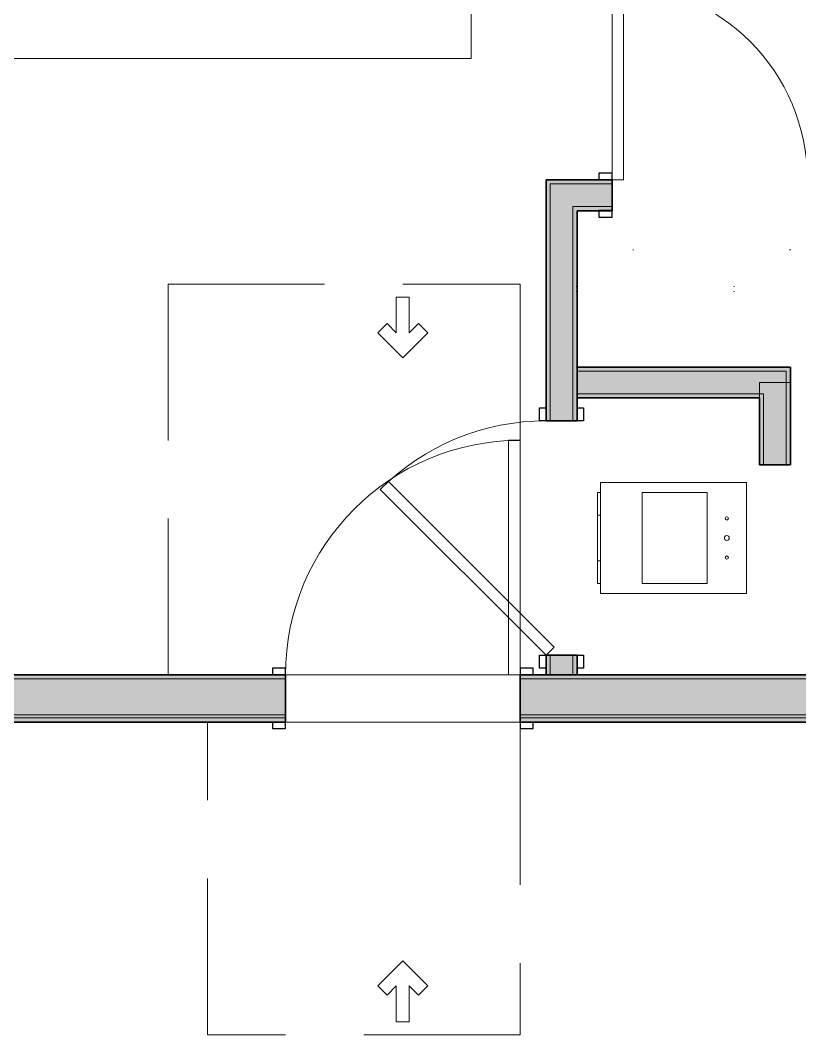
# Model space of a CAD drawing. Header units: inches. Extents: x 6 to 8416, y -388 to 6104.
# Drawn here: x 5461.2 to 5580.9, y 1520.9 to 1676.7 of the extents above; entities that cross this region are included whole.
import ezdxf

# ---------------------------------------------------------------- set-up
doc = ezdxf.new("R2010")
doc.units = ezdxf.units.IN
doc.header["$MEASUREMENT"] = 0
doc.linetypes.add('Dot 1_16_', pattern=[24, 0, -24])
doc.linetypes.add('Hidden 1_16_', pattern=[36, 24, -12])
for name, color, linetype, lineweight in [('A-DOOR', 31, 'Continuous', 18), ('A-DOOR-FRAM', 31, 'Continuous', 25), ('A-GENM', 13, 'Continuous', 18), ('A-ROOM', 32, 'Continuous', 13), ('A-WALL', 113, 'Continuous', 25), ('A-WALL-PATT', 111, 'Continuous', 35), ('I-WALL', 2, 'Continuous', 25), ('M-EQPM', 50, 'Continuous', 18), ('Q-CASE', 31, 'Continuous', 18)]:
    doc.layers.add(name, color=color, linetype=linetype, lineweight=lineweight)

# ---------------------------------------------------------------- blocks, each defined once
blk = doc.blocks.new('Unit-Double-Louver-ICC ADA-AM - 60_ x 84_-BL-NR _U-L4 _ LOUVER_LAUNDRY_-5894050-LEVEL 3 - PLAN Copy 1 Copy 1')
at = {"layer": 'A-DOOR'}
for p, q in [((-36, 2.37), (-36, 32.37)), ((-34.25, 32.37), (-36, 32.37)), ((-34.25, 2.37), (-34.25, 32.37)), ((22.25, 32.37), (24, 32.37)), ((22.25, 2.37), (22.25, 32.37)), ((24, 2.37), (24, 32.37)), ((-34.25, 2.37), (-36, 2.37)), ((-6, 2.37), (-6, 0.62)), ((22.25, 2.37), (24, 2.37))]:
    blk.add_line(p, q, dxfattribs=at)
at = {"layer": 'A-DOOR', "lineweight": 9}
for centre, start, end in [((-36, 2.37), 360, 90), ((24, 2.37), 90, 180)]:
    blk.add_arc(centre, 30, start, end, dxfattribs=at)
at = {"layer": 'A-DOOR-FRAM'}
for p, q in [((-36, 3.38), (-38, 3.38)), ((-38, 3.38), (-38, 2.37)), ((-36, 2.37), (-36, 3.38)), ((26, 3.38), (24, 3.38)), ((24, 3.38), (24, 2.37)), ((26, 2.37), (26, 3.38)), ((-38, 2.37), (-36, 2.37)), ((24, 2.37), (26, 2.37)), ((-36, -2.37), (-38, -2.37)), ((-38, -2.37), (-38, -3.37)), ((-36, -3.37), (-36, -2.37)), ((26, -2.37), (24, -2.37)), ((24, -2.37), (24, -3.37)), ((26, -3.37), (26, -2.37)), ((-38, -3.37), (-36, -3.37)), ((24, -3.37), (26, -3.37))]:
    blk.add_line(p, q, dxfattribs=at)
at = {"layer": 'A-DOOR-FRAM', "lineweight": 18}
for p, q in [((-36, 3.38), (-38, 3.38)), ((-38, 3.38), (-38, 2.37)), ((-36, 3.38), (-36, 2.37)), ((26, 3.38), (24, 3.38)), ((24, 3.38), (24, 2.37)), ((26, 3.38), (26, 2.37)), ((-38, 2.37), (-36, 2.37)), ((24, 2.37), (26, 2.37)), ((-38, -3.37), (-38, -2.37)), ((-36, -2.37), (-38, -2.37)), ((-36, -3.37), (-36, -2.37)), ((24, -3.37), (24, -2.37)), ((26, -2.37), (24, -2.37)), ((26, -3.37), (26, -2.37)), ((-38, -3.37), (-36, -3.37)), ((24, -3.37), (26, -3.37))]:
    blk.add_line(p, q, dxfattribs=at)
blk = doc.blocks.new('Single-Flush-ICC ADA-AM - 36_ x 84_-20  - _U-E _ UNIT ENTRY_-13872760-LEVEL 3 - PLAN Copy 1 Copy 1')
at = {"layer": 'A-DOOR'}
for p, q in [((16.25, 39.63), (18, 39.63)), ((16.25, 3.62), (16.25, 39.63)), ((18, 3.62), (18, 39.63)), ((16.25, 3.62), (18, 3.62))]:
    blk.add_line(p, q, dxfattribs=at)
at = {"layer": 'A-DOOR', "lineweight": 9}
blk.add_arc((18, 3.62), 36, 90, 180, dxfattribs=at)
at = {"layer": 'A-DOOR-FRAM'}
for p, q in [((-18, 4.62), (-20, 4.62)), ((-20, 4.62), (-20, 3.62)), ((-20, 3.62), (-18, 3.62)), ((-18, 3.62), (-18, 4.62)), ((20, 4.62), (18, 4.62)), ((18, 4.62), (18, 3.62)), ((18, 3.62), (20, 3.62)), ((20, 3.62), (20, 4.62)), ((-18, -3.63), (-20, -3.63)), ((-20, -3.63), (-20, -4.63)), ((-20, -4.63), (-18, -4.63)), ((-18, -4.63), (-18, -3.63)), ((20, -3.63), (18, -3.63)), ((18, -3.63), (18, -4.63)), ((18, -4.63), (20, -4.63)), ((20, -4.63), (20, -3.63))]:
    blk.add_line(p, q, dxfattribs=at)
blk = doc.blocks.new('GM Door Pull Clearance-ICC ADA-AM - GM Door Pull Clearance-ICC ADA-AM-13872762-LEVEL 3 - PLAN Copy 1 Copy 1')
at = {"layer": 'A-GENM', "linetype": 'Hidden 1_16_', "lineweight": 9}
for p, q in [((-36, 3.62), (-36, 63.62)), ((-36, 63.62), (18, 63.62)), ((18, 63.62), (18, 4.63)), ((-1, 61.62), (-1, 56.12)), ((-1, 61.62), (1, 61.62)), ((1, 61.62), (1, 56.12)), ((-2.41, 57.54), (-3.83, 56.12)), ((-3.83, 56.12), (0, 52.3)), ((-1, 56.12), (-2.41, 57.54)), ((3.83, 56.12), (0, 52.3)), ((1, 56.12), (2.41, 57.54)), ((2.41, 57.54), (3.83, 56.12)), ((18, 3.62), (-18, 3.62))]:
    blk.add_line(p, q, dxfattribs=at)
blk = doc.blocks.new('GM Door Push Clearance-ICC ADA-AM - GM Door Push Clearance-ICC ADA-AM-13872763-LEVEL 3 - PLAN Copy 1 Copy 1')
at = {"layer": 'A-GENM', "linetype": 'Hidden 1_16_', "lineweight": 9}
for p, q in [((-30, -51.63), (-30, -3.63)), ((-18, -3.63), (18, -3.63)), ((18, -4.62), (18, -51.63)), ((-3.83, -44.13), (0, -40.3)), ((3.83, -44.13), (0, -40.3)), ((-2.41, -45.54), (-3.83, -44.13)), ((-1, -44.13), (-2.41, -45.54)), ((-1, -49.63), (-1, -44.13)), ((1, -44.13), (2.41, -45.54)), ((1, -49.63), (1, -44.13)), ((2.41, -45.54), (3.83, -44.13)), ((1, -49.63), (-1, -49.63)), ((18, -51.63), (-30, -51.63))]:
    blk.add_line(p, q, dxfattribs=at)
blk = doc.blocks.new('GM KT - Type B_L5 - AM - Non-Recessed at Wall-15108859-LEVEL 3 - PLAN Copy 1 Copy 1')
at = {"layer": 'A-GENM', "lineweight": 9}
for p, q in [((10, 123), (-25, 123)), ((-25, 123), (-25, 25)), ((-25, 123), (10, 123)), ((-25, 25), (-25, 123)), ((10, 0.75), (10, 123)), ((10, 123), (10, 0.75)), ((-20.87, 69), (-6.62, 69)), ((-6.62, 69), (-20.87, 69)), ((-21.62, 48.75), (-21.62, 68.25)), ((-21.62, 68.25), (-21.62, 48.75)), ((-5.87, 68.25), (-5.87, 58.88)), ((-5.87, 58.88), (-5.87, 68.25)), ((-5.87, 58.81), (-5.87, 58.12)), ((-5.87, 58.12), (-5.87, 58.81)), ((-5.87, 58.12), (-5.87, 48.75)), ((-5.87, 48.75), (-5.87, 58.12)), ((-6.62, 48), (-20.87, 48)), ((-20.87, 48), (-6.62, 48)), ((-72, 25), (-85.5, 25)), ((-85.5, 25), (-85.5, 0.75)), ((-85.5, 0.75), (-85.5, 25)), ((-85.5, 25), (-72, 25)), ((-72, 0.75), (-72, 25)), ((-72, 25), (-72, 0.75)), ((-25, 25), (-42, 25)), ((-42, 25), (-42, 0.75)), ((-42, 0.75), (-42, 25)), ((-42, 25), (-25, 25)), ((-85.5, 0.75), (-85.5, 0)), ((-85.5, 0), (-85.5, 0.75)), ((10, 0.75), (-85.5, 0.75)), ((-85.5, 0.75), (10, 0.75)), ((-85.5, 0.75), (-85.5, 0)), ((-85.5, 0.75), (-85.5, 0)), ((-85.5, 0), (-72, 0)), ((-72, 0), (-85.5, 0)), ((10, 0), (-85.5, 0)), ((-85.5, 0), (10, 0)), ((-72, 0), (-72, 0.75)), ((-72, 0.75), (-72, 0)), ((-42, 0.75), (-42, 0)), ((-42, 0), (-42, 0.75)), ((-42, 0), (10, 0)), ((10, 0), (-42, 0)), ((10, 0), (10, 0.75)), ((10, 0.75), (10, 0)), ((10, 0), (10, 0.75)), ((10, 0.75), (10, 0))]:
    blk.add_line(p, q, dxfattribs=at)
at = {"layer": 'A-GENM'}
blk.add_line((2.42, -122), (30.42, -122), dxfattribs=at)
at = {"layer": 'A-GENM', "lineweight": 9}
for centre, start, end in [((-20.87, 68.25), 90, 180), ((-20.87, 68.25), 90, 180), ((-6.62, 68.25), 0, 90), ((-6.62, 68.25), 0, 90), ((-20.87, 48.75), 180, 270), ((-20.87, 48.75), 180, 270), ((-6.62, 48.75), 270, 0), ((-6.62, 48.75), 270, 0)]:
    blk.add_arc(centre, 0.75, start, end, dxfattribs=at)
blk = doc.blocks.new('ME Fan Coil Unit - Vertical - Stack-IL - 300 CFM-V661-LEVEL 3 - PLAN Copy 1 Copy 1')
at = {"layer": 'A-GENM'}
for p, q in [((1.5, -0.5), (5, -0.5)), ((1.5, -0.5), (5, -0.5)), ((1.5, -0.5), (5, -0.5)), ((1.5, -0.5), (5, -0.5)), ((1.5, -0.5), (5, -0.5)), ((1.5, -0.5), (5, -0.5)), ((1.5, -0.5), (5, -0.5)), ((1.5, -0.5), (5, -0.5)), ((1.5, -0.5), (5, -0.5)), ((1.5, -0.5), (5, -0.5)), ((1.5, -0.5), (5, -0.5)), ((1.5, -0.5), (5, -0.5)), ((1.5, -0.5), (5, -0.5)), ((1.5, -0.5), (5, -0.5)), ((1.5, -0.5), (5, -0.5)), ((1.5, -0.5), (5, -0.5)), ((1.5, -0.5), (5, -0.5)), ((1.5, -0.5), (5, -0.5)), ((1.5, -0.5), (5, -0.5)), ((1.5, -0.5), (5, -0.5)), ((1.5, -0.5), (5, -0.5)), ((1.5, -0.5), (5, -0.5)), ((1.5, -0.5), (5, -0.5)), ((5, -0.5), (12, -0.5)), ((5, -0.5), (12, -0.5)), ((5, -0.5), (12, -0.5)), ((5, -0.5), (12, -0.5)), ((5, -0.5), (12, -0.5)), ((5, -0.5), (12, -0.5)), ((5, -0.5), (12, -0.5)), ((5, -0.5), (12, -0.5)), ((5, -0.5), (12, -0.5)), ((5, -0.5), (12, -0.5)), ((5, -0.5), (12, -0.5)), ((5, -0.5), (12, -0.5)), ((5, -0.5), (12, -0.5)), ((5, -0.5), (12, -0.5)), ((5, -0.5), (12, -0.5)), ((5, -0.5), (12, -0.5)), ((5, -0.5), (12, -0.5)), ((5, -0.5), (12, -0.5)), ((5, -0.5), (12, -0.5)), ((5, -0.5), (12, -0.5)), ((5, -0.5), (12, -0.5)), ((5, -0.5), (12, -0.5)), ((5, -0.5), (12, -0.5)), ((12, -0.5), (15.5, -0.5)), ((12, -0.5), (15.5, -0.5)), ((12, -0.5), (15.5, -0.5)), ((12, -0.5), (15.5, -0.5)), ((12, -0.5), (15.5, -0.5)), ((12, -0.5), (15.5, -0.5)), ((12, -0.5), (15.5, -0.5)), ((12, -0.5), (15.5, -0.5)), ((12, -0.5), (15.5, -0.5)), ((12, -0.5), (15.5, -0.5)), ((12, -0.5), (15.5, -0.5)), ((12, -0.5), (15.5, -0.5)), ((12, -0.5), (15.5, -0.5)), ((12, -0.5), (15.5, -0.5)), ((12, -0.5), (15.5, -0.5)), ((12, -0.5), (15.5, -0.5)), ((12, -0.5), (15.5, -0.5)), ((12, -0.5), (15.5, -0.5)), ((12, -0.5), (15.5, -0.5)), ((12, -0.5), (15.5, -0.5)), ((12, -0.5), (15.5, -0.5)), ((12, -0.5), (15.5, -0.5)), ((12, -0.5), (15.5, -0.5))]:
    blk.add_line(p, q, dxfattribs=at)
at = {"layer": 'M-EQPM'}
for p, q in [((17, 22.375), (0, 22.375)), ((0, 22.375), (0, 0)), ((0, 0), (0, 22.375)), ((0, 22.375), (17, 22.375)), ((17, 0), (17, 22.375)), ((17, 22.375), (17, 0)), ((1.5, 16.375), (15.5, 16.375)), ((1.5, 6.375), (1.5, 16.375)), ((15.5, 16.375), (1.5, 16.375)), ((1.5, 16.375), (1.5, 6.375)), ((15.5, 16.375), (15.5, 6.375)), ((15.5, 6.375), (15.5, 16.375)), ((15.5, 6.375), (1.5, 6.375)), ((1.5, 6.375), (15.5, 6.375)), ((0, 0), (17, 0)), ((1.5, 0), (0, 0)), ((5, 0), (1.5, 0)), ((1.5, 0), (15.5, 0)), ((15.5, 0), (1.5, 0)), ((5, 0), (1.5, 0)), ((1.5, 0), (5, 0)), ((1.5, 0), (1.5, -0.5)), ((1.5, 0), (1.5, -0.5)), ((1.5, 0), (1.5, -0.5)), ((1.5, 0), (1.5, -0.5)), ((15.5, -0.5), (1.5, -0.5)), ((1.5, -0.5), (15.5, -0.5)), ((5, -0.5), (1.5, -0.5)), ((1.5, -0.5), (5, -0.5)), ((12, 0), (5, 0)), ((5, 0), (12, 0)), ((12, 0), (5, 0)), ((12, 0), (5, 0)), ((5, 0), (12, 0)), ((5, 0), (5, -0.5)), ((5, 0), (5, -0.5)), ((12, -0.5), (5, -0.5)), ((5, -0.5), (12, -0.5)), ((12, -0.5), (5, -0.5)), ((5, -0.5), (12, -0.5)), ((15.5, 0), (12, 0)), ((15.5, 0), (12, 0)), ((12, 0), (15.5, 0)), ((12, -0.5), (12, 0)), ((12, 0), (12, -0.5)), ((15.5, -0.5), (12, -0.5)), ((12, -0.5), (15.5, -0.5)), ((17, 0), (15.5, 0)), ((15.5, -0.5), (15.5, 0)), ((15.5, 0), (15.5, -0.5)), ((15.5, -0.5), (15.5, 0)), ((15.5, 0), (15.5, -0.5))]:
    blk.add_line(p, q, dxfattribs=at)
for centre, radius, start, end in [((5.5, 19.375), 0.25, 0, 180), ((5.5, 19.375), 0.25, 0, 180), ((5.5, 19.375), 0.25, 180, 360), ((5.5, 19.375), 0.25, 180, 360), ((8.5, 19.375), 0.375, 0, 180), ((8.5, 19.375), 0.375, 0, 180), ((8.5, 19.375), 0.375, 180, 240), ((8.5, 19.375), 0.375, 180, 240), ((8.5, 19.375), 0.375, 240, 255), ((8.5, 19.375), 0.375, 240, 255), ((8.5, 19.375), 0.375, 255, 360), ((8.5, 19.375), 0.375, 255, 360), ((11.5, 19.375), 0.25, 0, 180), ((11.5, 19.375), 0.25, 0, 180), ((11.5, 19.375), 0.25, 180, 360), ((11.5, 19.375), 0.25, 180, 360)]:
    blk.add_arc(centre, radius, start, end, dxfattribs=at)
blk = doc.blocks.new('CW Closet Shelf-AM - CW Closet Shelf-AM-17730521-LEVEL 3 - PLAN Copy 1 Copy 1')
at = {"layer": 'Q-CASE', "linetype": 'Dot 1_16_', "lineweight": 9}
for p, q in [((17.11, 42), (-15.64, 42)), ((-15.64, 42), (-15.64, 24)), ((17.11, 24), (17.11, 42)), ((-15.64, 36.37), (17.11, 36.37)), ((-15.64, 35.62), (17.11, 35.62)), ((-15.64, 24), (17.11, 24))]:
    blk.add_line(p, q, dxfattribs=at)
blk = doc.blocks.new('Unit-Single-Flush-ICC ADA-AM - 36_ x 84_-NR _U-M _ Maintenance_Utility Only_-V472-LEVEL 3 - PLAN Copy 1 Copy 1')
at = {"layer": 'A-DOOR'}
for p, q in [((16.76, -1.14), (-8.69, -26.59)), ((16.76, -1.14), (18, -2.38)), ((18, -2.38), (-7.46, -27.83)), ((-8.69, -26.59), (-7.46, -27.83))]:
    blk.add_line(p, q, dxfattribs=at)
at = {"layer": 'A-DOOR', "lineweight": 9}
blk.add_arc((18, -2.38), 36, 180, 225, dxfattribs=at)
at = {"layer": 'A-DOOR-FRAM'}
for p, q in [((-20, 2.38), (-20, 3.38)), ((-20, 3.38), (-18, 3.38)), ((-18, 3.38), (-18, 2.38)), ((18, 2.38), (18, 3.38)), ((18, 3.38), (20, 3.38)), ((20, 3.38), (20, 2.38)), ((-18, 2.38), (-20, 2.38)), ((20, 2.38), (18, 2.38)), ((-20, -2.38), (-18, -2.38)), ((-20, -3.37), (-20, -2.38)), ((-18, -2.38), (-18, -3.37)), ((18, -2.38), (20, -2.38)), ((18, -3.37), (18, -2.38)), ((20, -2.38), (20, -3.37)), ((-18, -3.37), (-20, -3.37)), ((20, -3.37), (18, -3.37))]:
    blk.add_line(p, q, dxfattribs=at)
at = {"layer": 'A-DOOR-FRAM', "lineweight": 18}
for p, q in [((-20, 3.38), (-18, 3.38)), ((-20, 3.38), (-20, 2.38)), ((-18, 3.38), (-18, 2.38)), ((18, 3.38), (20, 3.38)), ((18, 3.38), (18, 2.38)), ((20, 3.38), (20, 2.38)), ((-18, 2.38), (-20, 2.38)), ((20, 2.38), (18, 2.38)), ((-20, -3.37), (-20, -2.38)), ((-20, -2.38), (-18, -2.38)), ((-18, -3.37), (-18, -2.38)), ((18, -3.37), (18, -2.38)), ((18, -2.38), (20, -2.38)), ((20, -3.37), (20, -2.38)), ((-18, -3.37), (-20, -3.37)), ((20, -3.37), (18, -3.37))]:
    blk.add_line(p, q, dxfattribs=at)

msp = doc.modelspace()

# ---------------------------------------------------------------- hatches: boundary and pattern name
at = {"layer": 'A-WALL-PATT', "lineweight": 25, "transparency": 33554560}
h = msp.add_hatch(color=10, dxfattribs=at)
h.paths.add_polyline_path([(5793.20303685, 1651.56077679), (5810.16533733, 1651.56077679), (5810.07428685, 1652.18577679), (5773.54033733, 1652.18577679), (5773.54033733, 1651.56077679)])
h.paths.add_polyline_path([(5759.46053685, 1651.56077679), (5770.04033733, 1651.56077679), (5770.04033733, 1652.18577679), (5662.16533733, 1652.18577679), (5662.16533733, 1651.56077679), (5691.97553685, 1651.56077679)])
h.paths.add_polyline_path([(5626.16533733, 1651.56077679), (5626.16533733, 1652.18577679), (5612.04033733, 1652.18577679), (5612.04033733, 1651.56077679), (5624.49053685, 1651.56077679)])
h.paths.add_polyline_path([(5552.04033733, 1651.56077679), (5552.04033733, 1652.18577679), (5541.91533733, 1652.18577679), (5541.91533733, 1651.56077679), (5542.54033733, 1651.56077679)])
h = msp.add_hatch(color=10, dxfattribs=at)
h.paths.add_polyline_path([(5542.54033733, 1576.18577679), (5542.54033733, 1579.18577679), (5541.91533733, 1579.18577679), (5541.91533733, 1576.18577679)])
h.paths.add_polyline_path([(5541.91533733, 1615.18577679), (5542.54033733, 1615.18577679), (5542.54033733, 1651.56077679), (5541.91533733, 1651.56077679), (5541.91533733, 1647.43577679)])
at = {"layer": 'A-WALL-PATT', "transparency": 33554560}
h = msp.add_hatch(color=10, dxfattribs=at)
h.paths.add_polyline_path([(5793.20303685, 1647.43577679), (5809.54033733, 1647.43577679), (5809.54033733, 1648.06077679), (5699.54033733, 1648.06077679), (5699.54033733, 1647.43577679), (5776.33178685, 1647.43577679)])
h.paths.add_polyline_path([(5695.41533733, 1647.43577679), (5696.04033733, 1647.43577679), (5696.04033733, 1648.06077679), (5662.16533733, 1648.06077679), (5662.16533733, 1647.43577679), (5691.97553685, 1647.43577679)])
h.paths.add_polyline_path([(5621.54033733, 1647.43577679), (5626.16533733, 1647.43577679), (5626.16533733, 1648.06077679), (5621.54033733, 1648.06077679)])
h.paths.add_polyline_path([(5612.04033733, 1647.43577679), (5616.04033733, 1647.43577679), (5616.04033733, 1648.06077679), (5612.04033733, 1648.06077679)])
h.paths.add_polyline_path([(5546.66533733, 1647.43577679), (5552.04033733, 1647.43577679), (5552.04033733, 1648.06077679), (5546.04033733, 1648.06077679), (5546.04033733, 1647.43577679)])
h = msp.add_hatch(color=10, dxfattribs=at)
h.paths.add_polyline_path([(5546.04033733, 1576.18577679), (5546.66533733, 1576.18577679), (5546.66533733, 1579.18577679), (5546.04033733, 1579.18577679)])
h.paths.add_polyline_path([(5546.66533733, 1615.18577679), (5546.66533733, 1647.43577679), (5546.04033733, 1647.43577679), (5546.04033733, 1615.18577679)])
at = {"layer": 'A-WALL-PATT', "lineweight": 25, "transparency": 33554560}
for points in [[(5557.00553685, 1622.81077679), (5578.79033733, 1622.81077679), (5578.79033733, 1623.43577679), (5546.66533733, 1623.43577679), (5546.66533733, 1622.81077679)], [(5575.29033733, 1608.43577679), (5575.29033733, 1619.31077679), (5574.66533733, 1619.31077679), (5574.66533733, 1608.43577679)]]:
    msp.add_hatch(color=10, dxfattribs=at).paths.add_polyline_path(points)
at = {"layer": 'A-WALL-PATT', "transparency": 33554560}
for points in [[(5579.41533733, 1608.43577679), (5579.41533733, 1623.43577679), (5578.79033733, 1623.43577679), (5578.79033733, 1608.43577679)], [(5574.66533733, 1618.68577679), (5574.66533733, 1619.31077679), (5546.66533733, 1619.31077679), (5546.66533733, 1618.68577679), (5557.00553685, 1618.68577679)]]:
    msp.add_hatch(color=10, dxfattribs=at).paths.add_polyline_path(points)
at = {"layer": 'A-WALL-PATT'}
h = msp.add_hatch(color=10, dxfattribs=at)
h.paths.add_polyline_path([(7615.29803685, 1575.56077679), (7653.66533733, 1575.56077679), (7653.66533733, 1576.18577679), (7160.10283733, 1576.18577679), (7160.10283733, 1575.56077679), (7598.42678685, 1575.56077679)])
h.paths.add_polyline_path([(7657.16533733, 1575.56077679), (7659.79033733, 1575.56077679), (7659.79033733, 1576.18577679), (7657.16533733, 1576.18577679)])
h.paths.add_polyline_path([(7124.10283733, 1575.56077679), (7124.10283733, 1576.18577679), (6928.04033733, 1576.18577679), (6928.04033733, 1575.56077679), (7109.16053685, 1575.56077679)])
h.paths.add_polyline_path([(6916.04033733, 1575.56077679), (6916.04033733, 1576.18577679), (6716.60283733, 1576.18577679), (6716.60283733, 1575.56077679), (6906.70553685, 1575.56077679)])
h.paths.add_polyline_path([(6670.50803685, 1575.56077679), (6680.60283733, 1575.56077679), (6680.60283733, 1576.18577679), (6566.04033733, 1576.18577679), (6566.04033733, 1575.56077679), (6636.76553685, 1575.56077679)])
h.paths.add_polyline_path([(6554.04033733, 1575.56077679), (6554.04033733, 1576.18577679), (6551.97783733, 1576.18577679), (6551.97783733, 1575.56077679), (6552.40928685, 1575.56077679)])
h.paths.add_polyline_path([(6548.47783733, 1575.56077679), (6548.47783733, 1576.18577679), (6054.91533733, 1576.18577679), (6054.91533733, 1575.56077679), (6535.53803685, 1575.56077679)])
h.paths.add_polyline_path([(6018.91533733, 1575.56077679), (6018.91533733, 1576.18577679), (5823.29033733, 1576.18577679), (5823.29033733, 1575.56077679), (5894.43053685, 1575.56077679)])
h.paths.add_polyline_path([(5810.07428685, 1575.56077679), (5810.79033733, 1575.56077679), (5810.79033733, 1576.18577679), (5537.91533733, 1576.18577679), (5537.91533733, 1575.56077679), (5793.20303685, 1575.56077679)])
h.paths.add_polyline_path([(5448.79033733, 1575.56077679), (5501.91533733, 1575.56077679), (5501.91533733, 1576.18577679), (5448.16533733, 1576.18577679), (5448.16533733, 1575.56077679)])
at = {"layer": 'A-WALL-PATT', "lineweight": 25}
h = msp.add_hatch(color=10, dxfattribs=at)
h.paths.add_polyline_path([(7649.04053685, 1568.93577679), (7649.79033733, 1568.93577679), (7649.79033733, 1569.56077679), (7160.10283733, 1569.56077679), (7160.10283733, 1568.93577679), (7615.29803685, 1568.93577679)])
h.paths.add_polyline_path([(7666.41533733, 1568.93577679), (7666.41533733, 1569.56077679), (7656.41533733, 1569.56077679), (7656.41533733, 1568.93577679), (7665.91178685, 1568.93577679)])
h.paths.add_polyline_path([(7124.10283733, 1568.93577679), (7124.10283733, 1569.56077679), (6716.60283733, 1569.56077679), (6716.60283733, 1568.93577679), (7109.16053685, 1568.93577679)])
h.paths.add_polyline_path([(6670.50803685, 1568.93577679), (6680.60283733, 1568.93577679), (6680.60283733, 1569.56077679), (6054.91533733, 1569.56077679), (6054.91533733, 1568.93577679), (6636.76553685, 1568.93577679)])
h.paths.add_polyline_path([(6018.91533733, 1568.93577679), (6018.91533733, 1569.56077679), (5537.91533733, 1569.56077679), (5537.91533733, 1568.93577679), (5894.43053685, 1568.93577679)])
h.paths.add_polyline_path([(5501.91533733, 1568.93577679), (5501.91533733, 1569.56077679), (5454.79033733, 1569.56077679), (5454.79033733, 1568.93577679), (5489.52053685, 1568.93577679)])
at = {"layer": 'I-WALL', "transparency": 33554560}
h = msp.add_hatch(color=10, dxfattribs=at)
h.paths.add_polyline_path([(5793.20303685, 1648.06077679), (5810.16533733, 1648.06077679), (5810.07428685, 1651.56077679), (5662.16533733, 1651.56077679), (5662.16533733, 1648.06077679), (5776.33178685, 1648.06077679)])
h.paths.add_polyline_path([(5624.49053685, 1648.06077679), (5626.16533733, 1648.06077679), (5626.16533733, 1651.56077679), (5612.04033733, 1651.56077679), (5612.04033733, 1648.06077679), (5621.54033733, 1648.06077679)])
h.paths.add_polyline_path([(5542.54033733, 1648.06077679), (5552.04033733, 1648.06077679), (5552.04033733, 1651.56077679), (5542.54033733, 1651.56077679)])
h = msp.add_hatch(color=10, dxfattribs=at)
h.paths.add_polyline_path([(5542.54033733, 1576.18577679), (5546.04033733, 1576.18577679), (5546.04033733, 1579.18577679), (5542.54033733, 1579.18577679)])
h.paths.add_polyline_path([(5546.04033733, 1615.18577679), (5546.04033733, 1648.06077679), (5542.54033733, 1648.06077679), (5542.54033733, 1615.18577679)])
for points in [[(5575.29033733, 1619.31077679), (5575.29033733, 1622.81077679), (5546.66533733, 1622.81077679), (5546.66533733, 1619.31077679), (5574.66533733, 1619.31077679)], [(5578.79033733, 1608.43577679), (5578.79033733, 1622.81077679), (5575.29033733, 1622.81077679), (5575.29033733, 1608.43577679)]]:
    msp.add_hatch(color=10, dxfattribs=at).paths.add_polyline_path(points)
at = {"layer": 'I-WALL'}
h = msp.add_hatch(color=10, dxfattribs=at)
h.paths.add_polyline_path([(7655.79033733, 1570.06077679), (7665.29033733, 1570.06077679), (7665.29033733, 1575.56077679), (7160.10283733, 1575.56077679), (7160.10283733, 1570.06077679), (7650.29033733, 1570.06077679)])
h.paths.add_polyline_path([(7124.10283733, 1570.06077679), (7124.10283733, 1575.56077679), (6716.60283733, 1575.56077679), (6716.60283733, 1570.06077679), (7109.16053685, 1570.06077679)])
h.paths.add_polyline_path([(6670.50803685, 1570.06077679), (6680.60283733, 1570.06077679), (6680.60283733, 1575.56077679), (6054.91533733, 1575.56077679), (6054.91533733, 1570.06077679), (6636.76553685, 1570.06077679)])
h.paths.add_polyline_path([(6018.91533733, 1570.06077679), (6018.91533733, 1575.56077679), (5537.91533733, 1575.56077679), (5537.91533733, 1570.06077679), (5894.43053685, 1570.06077679)])
h.paths.add_polyline_path([(5489.52053685, 1570.06077679), (5501.91533733, 1570.06077679), (5501.91533733, 1575.56077679), (5448.79033733, 1575.56077679), (5448.79033733, 1570.06077679), (5455.77803685, 1570.06077679)])
h = msp.add_hatch(color=10, dxfattribs=at)
h.paths.add_polyline_path([(7665.79033733, 1569.56077679), (7665.79033733, 1570.06077679), (7655.79033733, 1570.06077679), (7655.79033733, 1569.56077679), (7656.41533733, 1569.56077679)])
h.paths.add_polyline_path([(7649.04053685, 1569.56077679), (7650.29033733, 1569.56077679), (7650.29033733, 1570.06077679), (7160.10283733, 1570.06077679), (7160.10283733, 1569.56077679), (7615.29803685, 1569.56077679)])
h.paths.add_polyline_path([(7124.10283733, 1569.56077679), (7124.10283733, 1570.06077679), (6716.60283733, 1570.06077679), (6716.60283733, 1569.56077679), (7109.16053685, 1569.56077679)])
h.paths.add_polyline_path([(6680.60283733, 1569.56077679), (6680.60283733, 1570.06077679), (6054.91533733, 1570.06077679), (6054.91533733, 1569.56077679), (6670.50803685, 1569.56077679)])
h.paths.add_polyline_path([(6018.91533733, 1569.56077679), (6018.91533733, 1570.06077679), (5537.91533733, 1570.06077679), (5537.91533733, 1569.56077679), (5894.43053685, 1569.56077679)])
h.paths.add_polyline_path([(5455.77803685, 1569.56077679), (5501.91533733, 1569.56077679), (5501.91533733, 1570.06077679), (5454.29033733, 1570.06077679), (5454.29033733, 1569.56077679), (5454.79033733, 1569.56077679)])

# ---------------------------------------------------------------- linework, layer by layer
at = {"layer": 'A-ROOM', "lineweight": 9, "flags": 128}
for points in [[(5448.16533733, 1576.18577679), (5810.16533733, 1576.18577679), (5810.16533733, 1734.18577679), (5810.16533733, 1861.31077679), (5375.41533733, 1861.31077679)], [(7649.16533733, 1568.93577679), (6922.04033733, 1568.93577679), (6676.66564332, 1568.93577679), (6671.79003134, 1568.93577679), (6560.04033733, 1568.93577679), (5817.04033733, 1568.93577679), (5455.41533733, 1568.93577679)]]:
    msp.add_lwpolyline(points, dxfattribs=at)
msp.add_lwpolyline([(5574.66533733, 1621.06077679), (5579.41533733, 1621.06077679), (5579.41533733, 1608.43577679), (5574.66533733, 1608.43577679)], close=True, dxfattribs=at)
at = {"layer": 'A-WALL', "lineweight": 9}
for p, q in [((5542.54033733, 1651.56077679), (5552.04033733, 1651.56077679)), ((5542.54033733, 1615.18577679), (5542.54033733, 1651.56077679)), ((5546.04033733, 1648.06077679), (5552.04033733, 1648.06077679)), ((5546.04033733, 1615.18577679), (5546.04033733, 1648.06077679)), ((5546.66533733, 1622.81077679), (5578.79033733, 1622.81077679)), ((5578.79033733, 1608.43577679), (5578.79033733, 1622.81077679)), ((5546.66533733, 1619.31077679), (5575.29033733, 1619.31077679)), ((5575.29033733, 1608.43577679), (5575.29033733, 1619.31077679)), ((5542.54033733, 1576.18577679), (5542.54033733, 1579.18577679)), ((5546.04033733, 1576.18577679), (5546.04033733, 1579.18577679)), ((5501.91533733, 1575.56077679), (5448.79033733, 1575.56077679)), ((5810.79033733, 1575.56077679), (5537.91533733, 1575.56077679)), ((5501.91533733, 1570.06077679), (5454.29033733, 1570.06077679)), ((6018.91533733, 1570.06077679), (5537.91533733, 1570.06077679)), ((5501.91533733, 1569.56077679), (5454.79033733, 1569.56077679)), ((6018.91533733, 1569.56077679), (5537.91533733, 1569.56077679))]:
    msp.add_line(p, q, dxfattribs=at)
at = {"layer": 'I-WALL', "lineweight": 35}
for p, q in [((5552.04033733, 1652.18577679), (5541.91533733, 1652.18577679)), ((5541.91533733, 1652.18577679), (5541.91533733, 1615.18577679)), ((5552.04033733, 1647.43577679), (5552.04033733, 1652.18577679)), ((5546.66533733, 1647.43577679), (5552.04033733, 1647.43577679)), ((5546.66533733, 1615.18577679), (5546.66533733, 1647.43577679)), ((5579.41533733, 1623.43577679), (5546.66533733, 1623.43577679)), ((5579.41533733, 1608.43577679), (5579.41533733, 1623.43577679)), ((5546.66533733, 1618.68577679), (5574.66533733, 1618.68577679)), ((5574.66533733, 1618.68577679), (5574.66533733, 1608.43577679)), ((5541.91533733, 1615.18577679), (5546.66533733, 1615.18577679)), ((5574.66533733, 1608.43577679), (5579.41533733, 1608.43577679)), ((5541.91533733, 1579.18577679), (5541.91533733, 1576.18577679)), ((5546.66533733, 1579.18577679), (5541.91533733, 1579.18577679)), ((5546.66533733, 1576.18577679), (5546.66533733, 1579.18577679)), ((5501.91533733, 1576.18577679), (5448.16533733, 1576.18577679)), ((5501.91533733, 1568.93577679), (5501.91533733, 1576.18577679)), ((5810.16533733, 1576.18577679), (5537.91533733, 1576.18577679)), ((5537.91533733, 1576.18577679), (5537.91533733, 1568.93577679)), ((5455.41533733, 1568.93577679), (5501.91533733, 1568.93577679)), ((5537.91533733, 1568.93577679), (6018.91533733, 1568.93577679))]:
    msp.add_line(p, q, dxfattribs=at)

# ---------------------------------------------------------------- block references
at = {"layer": 'A-DOOR'}
for name, p in [('Unit-Double-Louver-ICC ADA-AM - 60_ x 84_-BL-NR _U-L4 _ LOUVER_LAUNDRY_-5894050-LEVEL 3 - PLAN Copy 1 Copy 1', (5588.04033733, 1649.81077679)), ('Single-Flush-ICC ADA-AM - 36_ x 84_-20  - _U-E _ UNIT ENTRY_-13872760-LEVEL 3 - PLAN Copy 1 Copy 1', (5519.91533733, 1572.56077679))]:
    msp.add_blockref(name, p, dxfattribs=at)
at = {"layer": 'A-DOOR', "rotation": 269.9999999999992}
msp.add_blockref('Unit-Single-Flush-ICC ADA-AM - 36_ x 84_-NR _U-M _ Maintenance_Utility Only_-V472-LEVEL 3 - PLAN Copy 1 Copy 1', (5544.29033733, 1597.18577679), dxfattribs=at)
at = {"layer": 'A-GENM', "rotation": 269.999999999999}
msp.add_blockref('GM KT - Type B_L5 - AM - Non-Recessed at Wall-15108859-LEVEL 3 - PLAN Copy 1 Copy 1', (5407.41533733, 1680.81077679), dxfattribs=at)
at = {"layer": 'A-GENM', "linetype": 'Hidden 1_16_', "lineweight": 9}
for name in ['GM Door Pull Clearance-ICC ADA-AM - GM Door Pull Clearance-ICC ADA-AM-13872762-LEVEL 3 - PLAN Copy 1 Copy 1', 'GM Door Push Clearance-ICC ADA-AM - GM Door Push Clearance-ICC ADA-AM-13872763-LEVEL 3 - PLAN Copy 1 Copy 1']:
    msp.add_blockref(name, (5519.91533733, 1572.56077679), dxfattribs=at)
at = {"layer": 'M-EQPM', "rotation": 270.0000000000002}
msp.add_blockref('ME Fan Coil Unit - Vertical - Stack-IL - 300 CFM-V661-LEVEL 3 - PLAN Copy 1 Copy 1', (5550.29033733, 1605.68577679), dxfattribs=at)
at = {"layer": 'Q-CASE'}
msp.add_blockref('CW Closet Shelf-AM - CW Closet Shelf-AM-17730521-LEVEL 3 - PLAN Copy 1 Copy 1', (5562.30263241, 1599.43577679), dxfattribs=at)

doc.saveas('drawing.dxf')
